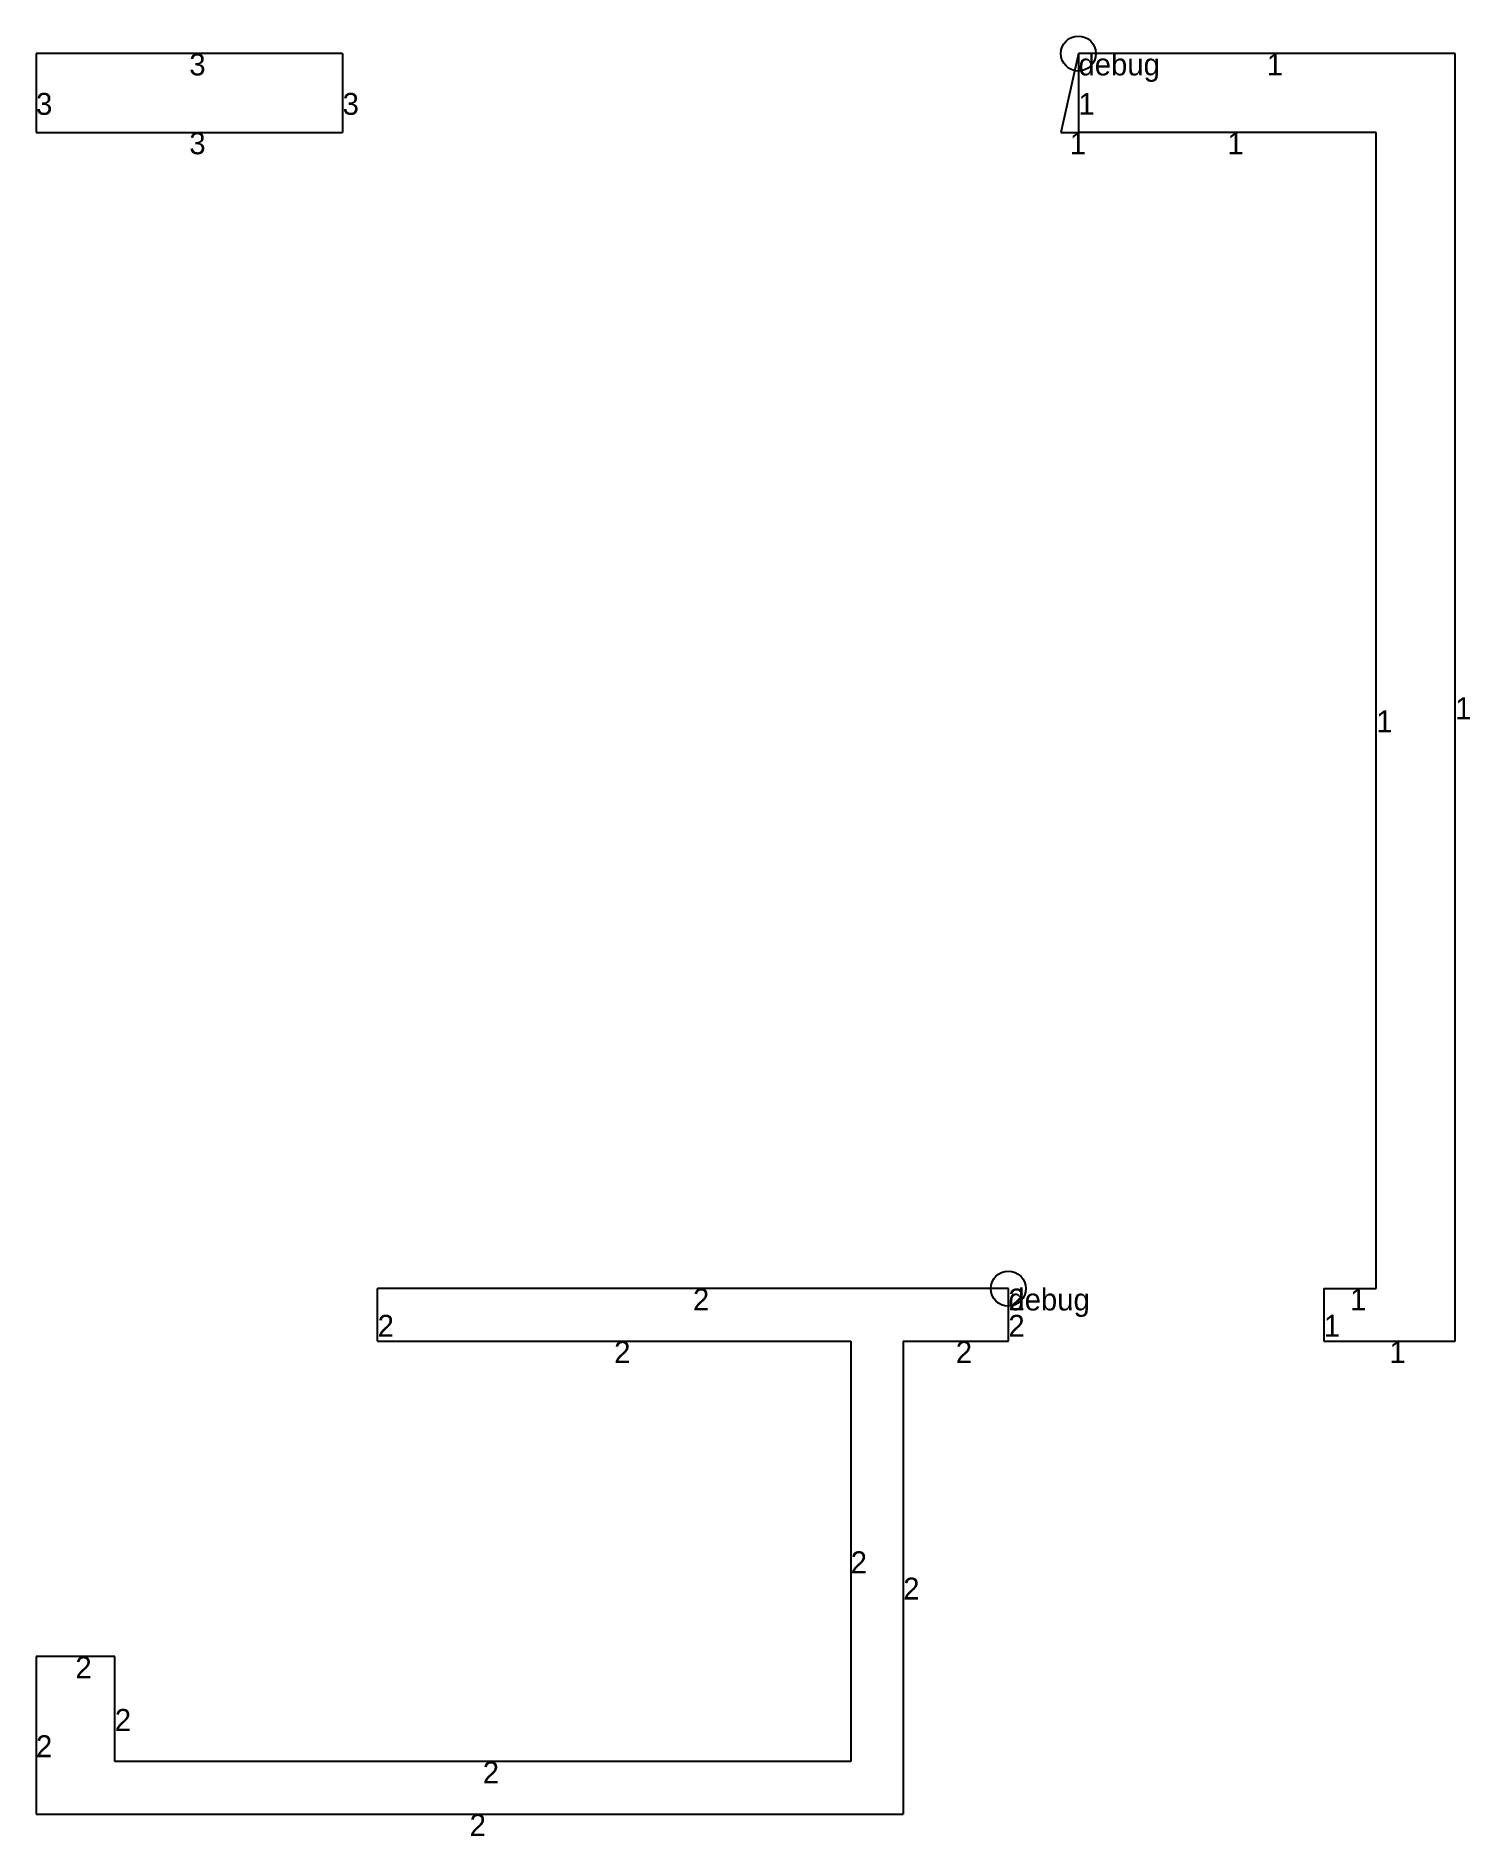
# Model space of a CAD drawing. Header units: metres. Extents: x 526 to 690, y 516 to 722.
import ezdxf

# ---------------------------------------------------------------- set-up
doc = ezdxf.new("R2010")
doc.units = ezdxf.units.M
doc.layers.add('WALL_DEBUG', color=7, linetype='Continuous')

msp = doc.modelspace()

# ---------------------------------------------------------------- linework, layer by layer
at = {"layer": 'debug', "color": 2}
for centre in [(645, 720), (637, 579)]:
    msp.add_circle(centre, 2, dxfattribs=at)
at = {"layer": 'WALL_DEBUG'}
for p, q in [((561, 720), (526, 720)), ((526, 720), (526, 711)), ((561, 720), (526, 720)), ((526, 720), (526, 711)), ((561, 720), (561, 711)), ((561, 720), (561, 711)), ((645, 720), (643, 711)), ((688, 720), (645, 720)), ((645, 720), (645, 711)), ((688, 720), (645, 720)), ((688, 573), (688, 720)), ((688, 573), (688, 720)), ((526, 711), (561, 711)), ((526, 711), (561, 711)), ((643, 711), (645, 711)), ((643, 711), (645, 711)), ((679, 711), (645, 711)), ((679, 711), (645, 711)), ((679, 579), (679, 711)), ((679, 579), (679, 711)), ((565, 573), (565, 579)), ((637, 579), (565, 579)), ((565, 573), (565, 579)), ((637, 579), (565, 579)), ((637, 573), (637, 579)), ((637, 579), (637, 579)), ((637, 573), (637, 579)), ((673, 579), (679, 579)), ((673, 579), (673, 573)), ((673, 579), (679, 579)), ((673, 579), (673, 573)), ((565, 573), (619, 573)), ((565, 573), (619, 573)), ((619, 573), (619, 525)), ((619, 573), (619, 525)), ((625, 573), (637, 573)), ((625, 573), (625, 519)), ((625, 573), (637, 573)), ((625, 573), (625, 519)), ((673, 573), (688, 573)), ((673, 573), (688, 573)), ((535, 537), (526, 537)), ((526, 537), (526, 519)), ((535, 537), (526, 537)), ((526, 537), (526, 519)), ((535, 525), (535, 537)), ((535, 525), (535, 537)), ((619, 525), (535, 525)), ((619, 525), (535, 525)), ((526, 519), (625, 519)), ((526, 519), (625, 519))]:
    msp.add_line(p, q, dxfattribs=at)

# ---------------------------------------------------------------- texts
at = {"layer": 'comp_debug_text', "char_height": 2.5, "attachment_point": 1}
for s, insert in [('3', (543.5, 720)), ('1', (666.5, 720)), ('3', (526, 715.5)), ('3', (561, 715.5)), ('1', (645, 715.5)), ('3', (543.5, 711)), ('1', (644, 711)), ('1', (662, 711)), ('1', (688, 646.5)), ('1', (679, 645)), ('2', (601, 579)), ('2', (637, 579)), ('1', (676, 579)), ('2', (565, 576)), ('2', (637, 576)), ('1', (673, 576)), ('2', (592, 573)), ('2', (631, 573)), ('1', (680.5, 573)), ('2', (619, 549)), ('2', (625, 546)), ('2', (530.5, 537)), ('2', (535, 531)), ('2', (526, 528)), ('2', (577, 525)), ('2', (575.5, 519))]:
    msp.add_mtext(s, dxfattribs=dict(at, insert=insert))
at = {"layer": 'debug', "char_height": 2.5, "attachment_point": 1}
for insert in [(645, 720), (637, 579)]:
    msp.add_mtext('debug', dxfattribs=dict(at, insert=insert))

doc.saveas('drawing.dxf')
